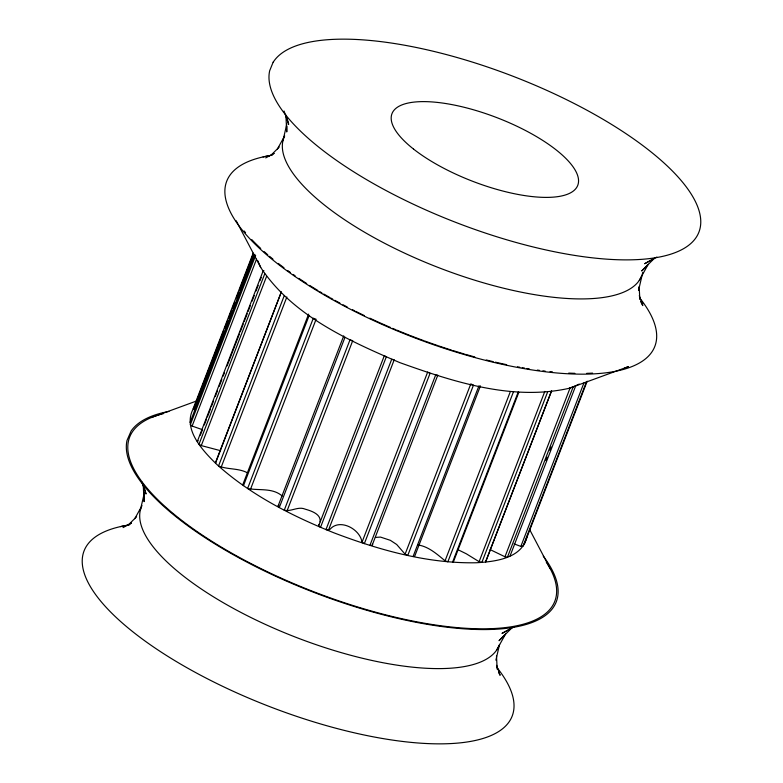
<?xml version="1.0" encoding="UTF-8"?>
<svg xmlns="http://www.w3.org/2000/svg" width="783" height="783" viewBox="0 0 783 783"><rect width="100%" height="100%" fill="white"/><g stroke="black" fill="none" stroke-linecap="round" stroke-linejoin="round"><path stroke-width="1.17" d="M286.969 126.249L286.744 131.955L285.883 115.023M638.683 287.058L638.546 290.473L642.726 272.513M527.096 536.169C522.535 558.504 495.169 561.685 476.142 562.762C427.293 563.672 379.393 550.067 334.096 532.89C292.098 515.997 250.775 495.091 216.95 464.564C202.582 450.626 181.02 427.909 194.35 406.886L223.693 330.837M320.071 521.821C321.226 514.088 311.164 510.878 305.282 509.185C298.059 506.004 291.159 511.994 284.258 510.183L349.962 339.91L352.732 340.674L287.028 510.947M140.274 510.487L144.454 492.527L144.092 501.649L143.23 484.716M282.927 140.793L286.842 123.959M495.893 660.167L499.554 644.448M253.193 253.085L193.186 408.599L194.331 409.979L254.338 254.455M224.574 328.566L227.638 320.619M228.519 318.348L231.582 310.401M232.453 308.13L234.646 302.453M236.397 297.912L238.59 292.235M239.471 289.964L253.486 253.643M190.083 422.389L254.906 254.377M255.63 255.483L190.357 424.631L192.129 426.06L201.955 429.524M192.129 426.06L256.521 259.193M200.37 435.162L202.562 429.485M204.314 424.954L206.506 419.277M207.378 417.006L210.451 409.059M211.322 406.788L213.514 401.111M215.266 396.57L217.459 390.893M219.211 386.352L221.834 379.54M223.145 376.134L224.467 372.728M227.09 365.925L239.353 334.135M240.234 331.865L243.298 323.917M244.179 321.647L247.242 313.699M248.113 311.428L250.306 305.761M252.057 301.22L254.25 295.543M256.002 291.002L258.194 285.325M259.946 280.784L261.258 277.378M264.713 273.923L199.009 444.196L201.29 445.596L220.63 450.705M201.29 445.596L266.553 276.458M284.239 295.7L218.535 465.973C227.599 469.692 238.218 467.999 247.164 472.658M221.158 467.245L286.862 296.972M308.61 314.13L242.906 484.403L243.484 485.656L309.187 315.383M250.403 489.532L316.107 319.258L313.317 318.211L247.614 488.484C258.977 490.804 272.455 487.496 282.242 496.04M345 337.267L279.296 507.541L278.034 506.151L343.737 335.878M318.652 525.882L384.355 355.609L386.225 357.048L320.521 527.321L318.652 525.882L318.622 524.424M393.379 359.603L391.676 359.328L325.973 529.602L328.537 530.013L394.24 359.74M428.477 372.454L430.053 373.374L364.349 543.647L361.991 542.267L427.694 371.994M372.091 545.448L437.795 375.174L435.612 375.126L369.909 545.399L372.091 545.448L372.718 544.234M405.105 554.168L470.808 383.895L473.48 385.138L407.777 555.411L405.105 554.168L396.687 544.488L390.365 540.329L380.499 537.089L375.39 537.422M513.57 391.52L447.866 561.793L445.057 560.794L510.32 391.657M518.248 391.921L452.545 562.194L453.543 561.519L518.816 392.381M547.571 392.107L481.868 562.38L479.118 561.685L544.821 391.412M490.217 549.637L504.966 556.772L570.23 387.634M579.244 384.081L573.185 386.851L507.482 557.124L504.966 556.772M545.927 460.619L547.248 457.223M549.872 450.411L551.193 447.005M510.017 556.067L575.72 385.784M514.088 543.891L520.852 546.407L583.922 382.946M586.457 381.791L522.946 546.387L520.852 546.407M524.121 544.674L587.191 381.213M277.407 149.015L284.679 135.939M134.754 518.708L142.026 505.632M639.29 280.383L648.246 264.292L641.698 270.987L654.51 258.224L644.644 263.734L656.878 257.069M496.637 650.076L505.593 633.985L499.045 640.68L511.857 627.917L501.991 633.427L514.225 626.762M278.034 506.151L278.983 505.064M279.228 147.038L271.143 155.083L274.109 153.429M136.575 516.731L128.49 524.776L131.456 523.122M263.881 270.566L263 271.3L197.296 441.573L198.177 440.839M265.711 157.902L273.864 153.458M123.058 527.595L131.211 523.152M328.537 530.013L330.103 529.22C339.665 518.082 360.356 529.112 361.991 542.267M151.373 417.545L197.042 400.818M236.192 220.747L260.729 267.473C292.529 315.637 348.513 340.566 399.8 362.617C453.308 381.742 512.033 401.043 569.182 388.299L628.201 366.718M569.182 388.299L573.185 386.851M263.098 156.923L272.308 155.073M120.445 526.616L129.655 524.767M418.112 544.958C428.83 546.661 437.002 554.198 445.057 560.794M458.721 550.058L466.335 553.806L479.118 561.685M640.621 301.592L642.765 305.595L639.28 295.641M498.497 672.284L500.112 675.289L496.628 665.335M529.523 529.328L550.155 568.624M260.729 267.473L257.724 260.622M284.053 111.029L288.692 124.301L286.774 117.303M141.782 481.829L146.039 493.995L143.485 484.667M639.212 287.4L639.828 299.498M496.5 655.89L497.176 669.191M639.682 297.98A229.429 78.466 21.1 0 1 557.467 373.031A229.429 78.466 21.1 0 1 281.723 266.915A229.429 78.466 21.1 0 1 269.763 155.621M641.394 276.595A191.796 65.596 21.1 0 1 436.562 266.827A191.796 65.596 21.1 0 1 284.258 136.712M628.328 366.747A227.863 77.928 21.1 0 1 624.834 367.922M592.584 373.119A227.863 77.928 21.1 0 1 586.692 373.344M574.888 373.325A227.863 77.928 21.1 0 1 568.722 373.099M552.436 371.886A227.863 77.928 21.1 0 1 550.028 371.641M545.164 371.093A227.863 77.928 21.1 0 1 542.932 370.819M539.546 370.379A227.863 77.928 21.1 0 1 537.275 370.065M529.22 368.852A227.863 77.928 21.1 0 1 526.89 368.48M524.541 368.079A227.863 77.928 21.1 0 1 522.192 367.677M519.824 367.247A227.863 77.928 21.1 0 1 517.446 366.816M506.621 364.663A227.863 77.928 21.1 0 1 495.394 362.167M493.133 361.638A227.863 77.928 21.1 0 1 486.302 359.965M474.811 356.96A227.863 77.928 21.1 0 1 465.542 354.347M464.378 354.014A227.863 77.928 21.1 0 1 452.721 350.481M451.556 350.118A227.863 77.928 21.1 0 1 438.607 345.88M437.531 345.509A227.863 77.928 21.1 0 1 424.592 340.948M423.515 340.556A227.863 77.928 21.1 0 1 410.635 335.692M409.568 335.281A227.863 77.928 21.1 0 1 396.815 330.132M395.767 329.692A227.863 77.928 21.1 0 1 392.606 328.361M390.502 327.46A227.863 77.928 21.1 0 1 369.801 318.172M364.398 315.598A227.863 77.928 21.1 0 1 355.727 311.331M354.66 310.792A227.863 77.928 21.1 0 1 352.516 309.716M347.221 306.985A227.863 77.928 21.1 0 1 343.032 304.773M339.93 303.099A227.863 77.928 21.1 0 1 334.801 300.3M332.775 299.165A227.863 77.928 21.1 0 1 330.759 298.039M329.76 297.471A227.863 77.928 21.1 0 1 323.819 294.036M321.862 292.881A227.863 77.928 21.1 0 1 319.924 291.726M317.918 290.522A227.863 77.928 21.1 0 1 309.686 285.433M306.682 283.515A227.863 77.928 21.1 0 1 298.871 278.356M295.093 275.773A227.863 77.928 21.1 0 1 293.224 274.471M290.473 272.523A227.863 77.928 21.1 0 1 287.762 270.566M283.975 267.766A227.863 77.928 21.1 0 1 278.356 263.46M272.983 259.163A227.863 77.928 21.1 0 1 269.548 256.295M267.776 254.788A227.863 77.928 21.1 0 1 264.165 251.617M260.71 248.446A227.863 77.928 21.1 0 1 251.793 239.627M245.568 232.688A227.863 77.928 21.1 0 1 244.149 230.975M641.541 301.944A227.863 77.928 21.1 0 1 642.921 303.863M546.289 562.116A227.863 77.928 21.1 0 1 313.004 591.459A227.863 77.928 21.1 0 1 163.51 413.59M497.029 667.674A229.429 78.466 21.1 0 1 414.814 742.724A229.429 78.466 21.1 0 1 139.071 636.608A229.429 78.466 21.1 0 1 127.11 525.315M543.265 556.136A229.429 78.466 21.1 0 1 373.697 612.237A229.429 78.466 21.1 0 1 127.022 440.418L131.133 431.012A229.429 78.466 21.1 0 1 168.932 411.437M499.143 645.3A191.796 65.596 21.1 0 1 298.303 638.214A191.796 65.596 21.1 0 1 140.842 508.412M215.677 462.127L215.511 463.154L281.381 291.853L215.677 462.127M485.9 561.059L485.607 562.037L551.604 390.786L485.9 561.059M478.785 386.244L413.081 556.517L414.726 556.194L480.429 385.921L478.785 386.244M273.15 62.19L269.675 70.724A229.429 78.466 21.1 0 0 568.82 254.446A229.429 78.466 21.1 0 0 622.544 131.387A229.429 78.466 21.1 0 0 273.786 61.319L273.15 62.19M413.522 149.054A99.539 34.041 21.1 0 0 573.107 191.209A99.539 34.041 21.1 0 0 467.999 108.269A99.539 34.041 21.1 0 0 413.522 149.054"/></g></svg>
